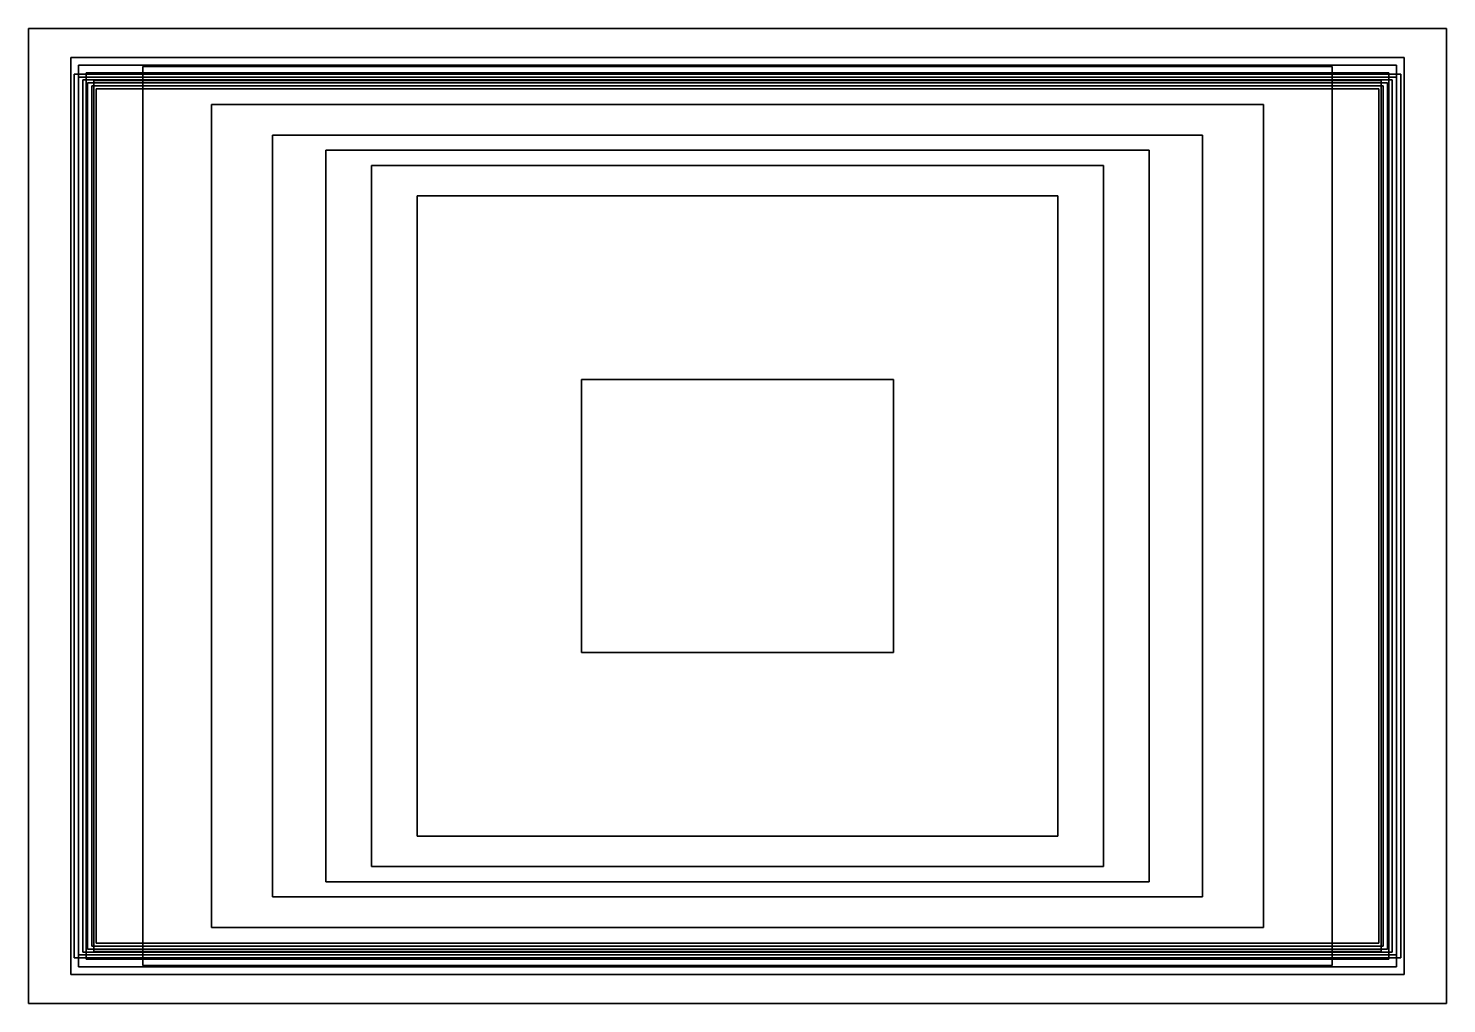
# Model space of a CAD drawing. Header units: feet. Extents: x -93 to 3210, y -64 to 620.
# Drawn here: x -93 to 93, y -64 to 64 of the extents above.
import ezdxf

# ---------------------------------------------------------------- set-up
doc = ezdxf.new("R2010")
doc.units = ezdxf.units.FT
for name, color, linetype, true_color in [('A-CORE', 7, 'Continuous', 0xf5a8a8), ('A-CROWN', 7, 'Continuous', 0xf3d98f), ('A-GLASS', 7, 'Continuous', 0x7298c7), ('A-PARKING', 7, 'Continuous', 0xf5a8a8), ('A-PODIUM', 7, 'Continuous', 0xf5f1e6)]:
    doc.layers.add(name, color=color, linetype=linetype, true_color=true_color)

msp = doc.modelspace()

# ---------------------------------------------------------------- linework, layer by layer
at = {"layer": 'A-CORE'}
for points in [[(-20.46, -17.92), (20.46, -17.92), (20.46, 17.92), (-20.46, 17.92)], [(-20.46, -17.92, 400), (-20.46, 17.92, 400), (20.46, 17.92, 400), (20.46, -17.92, 400)], [(20.46, 17.92), (20.46, 17.92, 400), (-20.46, 17.92, 400), (-20.46, 17.92)], [(-20.46, 17.92), (-20.46, 17.92, 400), (-20.46, -17.92, 400), (-20.46, -17.92)], [(20.46, -17.92), (20.46, -17.92, 400), (20.46, 17.92, 400), (20.46, 17.92)], [(-20.46, -17.92), (-20.46, -17.92, 400), (20.46, -17.92, 400), (20.46, -17.92)]]:
    msp.add_3dface(points, dxfattribs=at)
at = {"layer": 'A-CROWN'}
for points in [[(-78, -59, 400), (78, -59, 400), (78, 59, 400), (-78, 59, 400)], [(-78, -59, 418), (-78, 59, 418), (78, 59, 418), (78, -59, 418)], [(78, 59, 400), (78, 59, 418), (-78, 59, 418), (-78, 59, 400)], [(-78, 59, 400), (-78, 59, 418), (-78, -59, 418), (-78, -59, 400)], [(78, -59, 400), (78, -59, 418), (78, 59, 418), (78, 59, 400)], [(-69, -54, 418), (69, -54, 418), (69, 54, 418), (-69, 54, 418)], [(-69, -54, 436), (-69, 54, 436), (69, 54, 436), (69, -54, 436)], [(69, 54, 418), (69, 54, 436), (-69, 54, 436), (-69, 54, 418)], [(-69, 54, 418), (-69, 54, 436), (-69, -54, 436), (-69, -54, 418)], [(69, -54, 418), (69, -54, 436), (69, 54, 436), (69, 54, 418)], [(-61, -50, 436), (61, -50, 436), (61, 50, 436), (-61, 50, 436)], [(-61, -50, 454), (-61, 50, 454), (61, 50, 454), (61, -50, 454)], [(61, 50, 436), (61, 50, 454), (-61, 50, 454), (-61, 50, 436)], [(-61, 50, 436), (-61, 50, 454), (-61, -50, 454), (-61, -50, 436)], [(61, -50, 436), (61, -50, 454), (61, 50, 454), (61, 50, 436)], [(-54, -48, 454), (54, -48, 454), (54, 48, 454), (-54, 48, 454)], [(-54, -48, 472), (-54, 48, 472), (54, 48, 472), (54, -48, 472)], [(54, 48, 454), (54, 48, 472), (-54, 48, 472), (-54, 48, 454)], [(-54, 48, 454), (-54, 48, 472), (-54, -48, 472), (-54, -48, 454)], [(54, -48, 454), (54, -48, 472), (54, 48, 472), (54, 48, 454)], [(-48, -46, 472), (48, -46, 472), (48, 46, 472), (-48, 46, 472)], [(-48, -46, 488), (-48, 46, 488), (48, 46, 488), (48, -46, 488)], [(48, 46, 472), (48, 46, 488), (-48, 46, 488), (-48, 46, 472)], [(-48, 46, 472), (-48, 46, 488), (-48, -46, 488), (-48, -46, 472)], [(48, -46, 472), (48, -46, 488), (48, 46, 488), (48, 46, 472)], [(-42, -42, 488), (42, -42, 488), (42, 42, 488), (-42, 42, 488)], [(-42, -42, 515), (-42, 42, 515), (42, 42, 515), (42, -42, 515)], [(42, 42, 488), (42, 42, 515), (-42, 42, 515), (-42, 42, 488)], [(-42, 42, 488), (-42, 42, 515), (-42, -42, 515), (-42, -42, 488)], [(42, -42, 488), (42, -42, 515), (42, 42, 515), (42, 42, 488)], [(-42, -42, 488), (-42, -42, 515), (42, -42, 515), (42, -42, 488)], [(-48, -46, 472), (-48, -46, 488), (48, -46, 488), (48, -46, 472)], [(-54, -48, 454), (-54, -48, 472), (54, -48, 472), (54, -48, 454)], [(-61, -50, 436), (-61, -50, 454), (61, -50, 454), (61, -50, 436)], [(-69, -54, 418), (-69, -54, 436), (69, -54, 436), (69, -54, 418)], [(-78, -59, 400), (-78, -59, 418), (78, -59, 418), (78, -59, 400)]]:
    msp.add_3dface(points, dxfattribs=at)
at = {"layer": 'A-GLASS'}
for points in [[(-87, -58, 42), (87, -58, 42), (87, 58, 42), (-87, 58, 42)], [(-87, -58, 101.67), (-87, 58, 101.67), (87, 58, 101.67), (87, -58, 101.67)], [(87, 58, 42), (87, 58, 101.67), (-87, 58, 101.67), (-87, 58, 42)], [(-87, 58, 42), (-87, 58, 101.67), (-87, -58, 101.67), (-87, -58, 42)], [(87, -58, 42), (87, -58, 101.67), (87, 58, 101.67), (87, 58, 42)], [(-86.42, -57.61, 101.67), (86.42, -57.61, 101.67), (86.42, 57.61, 101.67), (-86.42, 57.61, 101.67)], [(-86.42, -57.61, 161.33), (-86.42, 57.61, 161.33), (86.42, 57.61, 161.33), (86.42, -57.61, 161.33)], [(86.42, 57.61, 101.67), (86.42, 57.61, 161.33), (-86.42, 57.61, 161.33), (-86.42, 57.61, 101.67)], [(-86.42, 57.61, 101.67), (-86.42, 57.61, 161.33), (-86.42, -57.61, 161.33), (-86.42, -57.61, 101.67)], [(-85.84, -57.23, 161.33), (85.84, -57.23, 161.33), (85.84, 57.23, 161.33), (-85.84, 57.23, 161.33)], [(-85.84, -57.23, 221), (-85.84, 57.23, 221), (85.84, 57.23, 221), (85.84, -57.23, 221)], [(85.84, 57.23, 161.33), (85.84, 57.23, 221), (-85.84, 57.23, 221), (-85.84, 57.23, 161.33)], [(-85.84, 57.23, 161.33), (-85.84, 57.23, 221), (-85.84, -57.23, 221), (-85.84, -57.23, 161.33)], [(-85.26, -56.84, 221), (85.26, -56.84, 221), (85.26, 56.84, 221), (-85.26, 56.84, 221)], [(-85.26, -56.84, 280.67), (-85.26, 56.84, 280.67), (85.26, 56.84, 280.67), (85.26, -56.84, 280.67)], [(85.26, 56.84, 221), (85.26, 56.84, 280.67), (-85.26, 56.84, 280.67), (-85.26, 56.84, 221)], [(-85.26, 56.84, 221), (-85.26, 56.84, 280.67), (-85.26, -56.84, 280.67), (-85.26, -56.84, 221)], [(-84.68, -56.45, 280.67), (84.68, -56.45, 280.67), (84.68, 56.45, 280.67), (-84.68, 56.45, 280.67)], [(-84.68, -56.45, 340.33), (-84.68, 56.45, 340.33), (84.68, 56.45, 340.33), (84.68, -56.45, 340.33)], [(84.68, 56.45, 280.67), (84.68, 56.45, 340.33), (-84.68, 56.45, 340.33), (-84.68, 56.45, 280.67)], [(-84.68, 56.45, 280.67), (-84.68, 56.45, 340.33), (-84.68, -56.45, 340.33), (-84.68, -56.45, 280.67)], [(-84.1, -56.07, 340.33), (84.1, -56.07, 340.33), (84.1, 56.07, 340.33), (-84.1, 56.07, 340.33)], [(-84.1, -56.07, 400), (-84.1, 56.07, 400), (84.1, 56.07, 400), (84.1, -56.07, 400)], [(84.1, 56.07, 340.33), (84.1, 56.07, 400), (-84.1, 56.07, 400), (-84.1, 56.07, 340.33)], [(-84.1, 56.07, 340.33), (-84.1, 56.07, 400), (-84.1, -56.07, 400), (-84.1, -56.07, 340.33)], [(84.1, -56.07, 340.33), (84.1, -56.07, 400), (84.1, 56.07, 400), (84.1, 56.07, 340.33)], [(84.68, -56.45, 280.67), (84.68, -56.45, 340.33), (84.68, 56.45, 340.33), (84.68, 56.45, 280.67)], [(85.26, -56.84, 221), (85.26, -56.84, 280.67), (85.26, 56.84, 280.67), (85.26, 56.84, 221)], [(85.84, -57.23, 161.33), (85.84, -57.23, 221), (85.84, 57.23, 221), (85.84, 57.23, 161.33)], [(86.42, -57.61, 101.67), (86.42, -57.61, 161.33), (86.42, 57.61, 161.33), (86.42, 57.61, 101.67)], [(-86.42, -57.61, 101.67), (-86.42, -57.61, 161.33), (86.42, -57.61, 161.33), (86.42, -57.61, 101.67)], [(-85.84, -57.23, 161.33), (-85.84, -57.23, 221), (85.84, -57.23, 221), (85.84, -57.23, 161.33)], [(-85.26, -56.84, 221), (-85.26, -56.84, 280.67), (85.26, -56.84, 280.67), (85.26, -56.84, 221)], [(-84.68, -56.45, 280.67), (-84.68, -56.45, 340.33), (84.68, -56.45, 340.33), (84.68, -56.45, 280.67)], [(-84.1, -56.07, 340.33), (-84.1, -56.07, 400), (84.1, -56.07, 400), (84.1, -56.07, 340.33)], [(-87, -58, 42), (-87, -58, 101.67), (87, -58, 101.67), (87, -58, 42)]]:
    msp.add_3dface(points, dxfattribs=at)
at = {"layer": 'A-PARKING'}
for points in [[(-87.42, -60.16, -36), (87.42, -60.16, -36), (87.42, 60.16, -36), (-87.42, 60.16, -36)], [(-87.42, -60.16, -28.62), (-87.42, 60.16, -28.62), (87.42, 60.16, -28.62), (87.42, -60.16, -28.62)], [(87.42, 60.16, -36), (87.42, 60.16, -28.62), (-87.42, 60.16, -28.62), (-87.42, 60.16, -36)], [(-87.42, 60.16, -36), (-87.42, 60.16, -28.62), (-87.42, -60.16, -28.62), (-87.42, -60.16, -36)], [(87.42, -60.16, -36), (87.42, -60.16, -28.62), (87.42, 60.16, -28.62), (87.42, 60.16, -36)], [(-86.42, -59.16, -27), (86.42, -59.16, -27), (86.42, 59.16, -27), (-86.42, 59.16, -27)], [(-86.42, -59.16, -19.62), (-86.42, 59.16, -19.62), (86.42, 59.16, -19.62), (86.42, -59.16, -19.62)], [(86.42, 59.16, -27), (86.42, 59.16, -19.62), (-86.42, 59.16, -19.62), (-86.42, 59.16, -27)], [(-86.42, 59.16, -27), (-86.42, 59.16, -19.62), (-86.42, -59.16, -19.62), (-86.42, -59.16, -27)], [(-85.42, -58.16, -18), (85.42, -58.16, -18), (85.42, 58.16, -18), (-85.42, 58.16, -18)], [(-85.42, -58.16, -10.62), (-85.42, 58.16, -10.62), (85.42, 58.16, -10.62), (85.42, -58.16, -10.62)], [(85.42, 58.16, -18), (85.42, 58.16, -10.62), (-85.42, 58.16, -10.62), (-85.42, 58.16, -18)], [(-85.42, 58.16, -18), (-85.42, 58.16, -10.62), (-85.42, -58.16, -10.62), (-85.42, -58.16, -18)], [(85.42, -58.16, -18), (85.42, -58.16, -10.62), (85.42, 58.16, -10.62), (85.42, 58.16, -18)], [(86.42, -59.16, -27), (86.42, -59.16, -19.62), (86.42, 59.16, -19.62), (86.42, 59.16, -27)], [(-84.42, -57.16, -9), (84.42, -57.16, -9), (84.42, 57.16, -9), (-84.42, 57.16, -9)], [(-84.42, -57.16, -1.62), (-84.42, 57.16, -1.62), (84.42, 57.16, -1.62), (84.42, -57.16, -1.62)], [(84.42, 57.16, -9), (84.42, 57.16, -1.62), (-84.42, 57.16, -1.62), (-84.42, 57.16, -9)], [(-84.42, 57.16, -9), (-84.42, 57.16, -1.62), (-84.42, -57.16, -1.62), (-84.42, -57.16, -9)], [(84.42, -57.16, -9), (84.42, -57.16, -1.62), (84.42, 57.16, -1.62), (84.42, 57.16, -9)], [(-84.42, -57.16, -9), (-84.42, -57.16, -1.62), (84.42, -57.16, -1.62), (84.42, -57.16, -9)], [(-86.42, -59.16, -27), (-86.42, -59.16, -19.62), (86.42, -59.16, -19.62), (86.42, -59.16, -27)], [(-85.42, -58.16, -18), (-85.42, -58.16, -10.62), (85.42, -58.16, -10.62), (85.42, -58.16, -18)], [(-87.42, -60.16, -36), (-87.42, -60.16, -28.62), (87.42, -60.16, -28.62), (87.42, -60.16, -36)]]:
    msp.add_3dface(points, dxfattribs=at)
at = {"layer": 'A-PODIUM'}
for points in [[(-93, -64), (93, -64), (93, 64), (-93, 64)], [(-93, -64, 42), (-93, 64, 42), (93, 64, 42), (93, -64, 42)], [(93, 64), (93, 64, 42), (-93, 64, 42), (-93, 64)], [(-93, 64), (-93, 64, 42), (-93, -64, 42), (-93, -64)], [(93, -64), (93, -64, 42), (93, 64, 42), (93, 64)], [(-93, -64), (-93, -64, 42), (93, -64, 42), (93, -64)]]:
    msp.add_3dface(points, dxfattribs=at)

doc.saveas('drawing.dxf')
